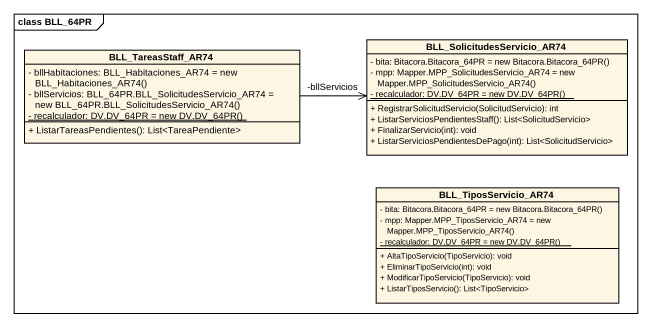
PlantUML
@startuml
mainframe class BLL_64PR
hide circle
hide empty members
skinparam classAttributeIconSize 0
class BLL_TareasStaff_AR74 {
  {field} - bllHabitaciones: BLL_Habitaciones_AR74 = new BLL_Habitaciones_AR74()
  {field} - bllServicios: BLL_64PR.BLL_SolicitudesServicio_AR74 = new BLL_64PR.BLL_SolicitudesServicio_AR74()
  {static} {field} - recalculador: DV.DV_64PR = new DV.DV_64PR()
  + ListarTareasPendientes(): List<TareaPendiente>
}
class BLL_SolicitudesServicio_AR74 {
  {field} - bita: Bitacora.Bitacora_64PR = new Bitacora.Bitacora_64PR()
  {field} - mpp: Mapper.MPP_SolicitudesServicio_AR74 = new Mapper.MPP_SolicitudesServicio_AR74()
  {static} {field} - recalculador: DV.DV_64PR = new DV.DV_64PR()
  + RegistrarSolicitudServicio(SolicitudServicio): int
  + ListarServiciosPendientesStaff(): List<SolicitudServicio>
  + FinalizarServicio(int): void
  + ListarServiciosPendientesDePago(int): List<SolicitudServicio>
}
class BLL_TiposServicio_AR74 {
  {field} - bita: Bitacora.Bitacora_64PR = new Bitacora.Bitacora_64PR()
  {field} - mpp: Mapper.MPP_TiposServicio_AR74 = new Mapper.MPP_TiposServicio_AR74()
  {static} {field} - recalculador: DV.DV_64PR = new DV.DV_64PR()
  + AltaTipoServicio(TipoServicio): void
  + EliminarTipoServicio(int): void
  + ModificarTipoServicio(TipoServicio): void
  + ListarTiposServicio(): List<TipoServicio>
}
BLL_TareasStaff_AR74 -right-> "-bllServicios" BLL_SolicitudesServicio_AR74
@enduml
